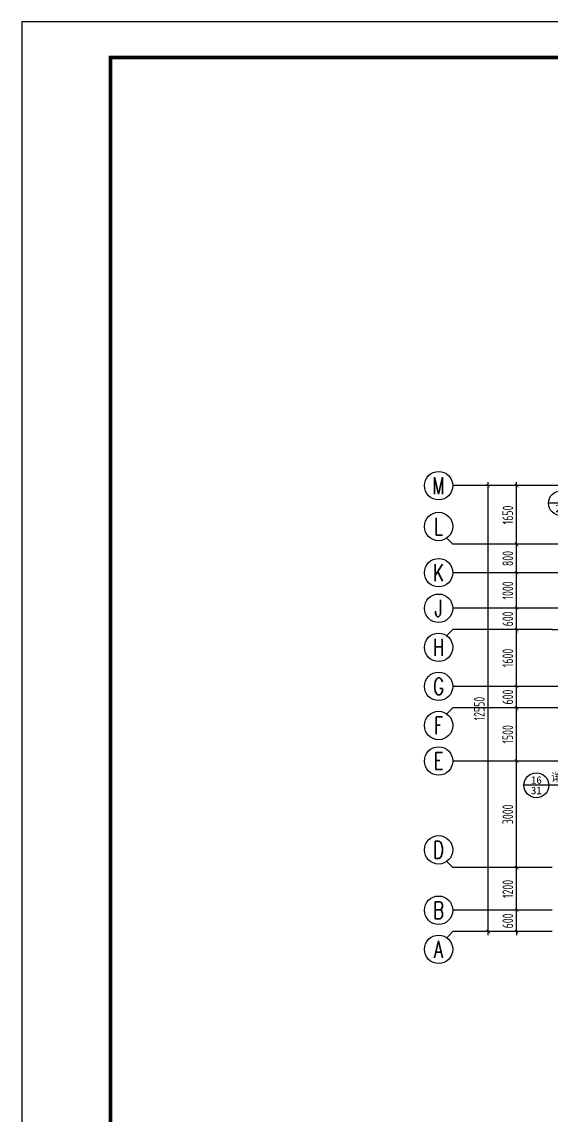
# Model space of a CAD drawing. Extents: x -668857 to 143095, y -247466 to 228182.
# Drawn here: x -229465 to -214522, y -149821 to -119024 of the extents above; entities that cross this region are included whole.
import ezdxf
from ezdxf.enums import TextEntityAlignment as Align

# ---------------------------------------------------------------- set-up
doc = ezdxf.new("R2010")
doc.units = 0
doc.header["$LTSCALE"] = 1000
doc.linetypes.add('DOTE', pattern=[2.42, 2, -0.2, 0.02, -0.2])
doc.layers.get('0').update_dxf_attribs({"linetype": 'CONTINUOUS'})
doc.layers.get('DEFPOINTS').update_dxf_attribs({"linetype": 'CONTINUOUS'})
for name, color, linetype in [('-TK', 7, 'CONTINUOUS'), ('A-AXIS', 1, 'CONTINUOUS'), ('A-DOTE', 10, 'DOTE'), ('AXIS_NUM', 7, 'CONTINUOUS'), ('DIM_IDEN', 67, 'CONTINUOUS'), ('PUB_TEXT', 2, 'CONTINUOUS'), ('S-Y一般标注', 3, 'CONTINUOUS')]:
    doc.layers.add(name, color=color, linetype=linetype)
doc.styles.add('_TCH_AXIS', font='COMPLEX', dxfattribs={"bigfont": 'GBCBIG'})
doc.styles.add('_TCH_LABEL', font='simhei.ttf')
doc.styles.add('TSSD_Axis', font='complex.shx', dxfattribs={"width": 0.7, "bigfont": 'hztxt.shx'})
doc.styles.add('TSSD_DIMENSION', font='Tssdeng.shx', dxfattribs={"width": 0.7, "bigfont": 'tssdchn.shx'})
doc.dimstyles.new('TSSD_100_100', dxfattribs={"dimtxt": 300, "dimasz": 100, "dimexe": 100, "dimexo": 250, "dimgap": 100, "dimtad": 1, "dimdec": 0, "dimzin": 0, "dimdsep": 46, "dimtxsty": 'TSSD_DIMENSION', "dimblk": 'ARCHTICK', "dimcen": 0, "dimdle": 100, "dimclrt": 7, "dimadec": 0, "dimazin": 0, "dimtfac": 1, "dimtdec": 0, "dimtix": 1, "dimtmove": 2, "dimatfit": 3, "dimldrblk": 'ARCHTICK', "dimfxl": 0, "dimtolj": 1, "dimtzin": 0, "dimarcsym": 0})

# ---------------------------------------------------------------- blocks, each defined once
blk = doc.blocks.new('A1')
blk.add_lwpolyline([(0, 59400), (0, 0), (84100, 0), (84100, 59400)], close=True)
at = {"const_width": 100}
blk.add_lwpolyline([(2500, 58400), (2500, 1000), (83100, 1000), (83100, 58400)], close=True, dxfattribs=at)
blk = doc.blocks.new('ts_axno')
at = {"color": 0, "linetype": 'ByBlock', "lineweight": -2}
blk.add_circle((0, 0), 0.5, dxfattribs=at)
at = {"color": 0, "linetype": 'ByBlock', "lineweight": -2, "style": 'TSSD_Axis', "width": 0.7}
blk.add_attdef('A', text='', height=0.6, dxfattribs=at).set_placement((0, 0), align=Align.MIDDLE_CENTER)
blk = doc.blocks.new('_ArchTick')
at = {"color": 0, "linetype": 'ByBlock', "const_width": 0.15}
blk.add_lwpolyline([(-0.5, -0.5), (0.5, 0.5)], dxfattribs=at)
blk = doc.blocks.new('*D120')
at = {"layer": 'DEFPOINTS', "color": 0}
for p in [(2600, 5200), (3600, 5200), (3600, 4600)]:
    blk.add_point(p, dxfattribs=at)
at = {"layer": 'S-Y一般标注', "color": 0, "lineweight": -2}
for p, q in [((2600, 5200), (2600, 5300)), ((3350, 5200), (2500, 5200)), ((2600, 4600), (2600, 5200)), ((3350, 4600), (2500, 4600)), ((2600, 4600), (2600, 4500))]:
    blk.add_line(p, q, dxfattribs=at)
at = {"layer": 'S-Y一般标注', "color": 0, "lineweight": -2, "xscale": 100, "yscale": 100, "zscale": 100}
for p, rotation in [((2600, 5200), 270), ((2600, 4600), 90)]:
    blk.add_blockref('_ArchTick', p, dxfattribs=dict(at, rotation=rotation))
at = {"layer": 'S-Y一般标注', "color": 7, "insert": (2350, 4900), "char_height": 300, "attachment_point": 5, "rotation": 90, "style": 'TSSD_DIMENSION'}
blk.add_mtext('\\A1;600', dxfattribs=at)
blk = doc.blocks.new('*D121')
at = {"layer": 'DEFPOINTS', "color": 0}
for p in [(2600, 10900), (3600, 10900), (3600, 9400)]:
    blk.add_point(p, dxfattribs=at)
at = {"layer": 'S-Y一般标注', "color": 0, "lineweight": -2}
for p, q in [((3350, 10900), (2500, 10900)), ((2600, 9300), (2600, 11000)), ((3350, 9400), (2500, 9400))]:
    blk.add_line(p, q, dxfattribs=at)
at = {"layer": 'S-Y一般标注', "color": 0, "lineweight": -2, "xscale": 100, "yscale": 100, "zscale": 100}
for p, rotation in [((2600, 10900), 90), ((2600, 9400), 270)]:
    blk.add_blockref('_ArchTick', p, dxfattribs=dict(at, rotation=rotation))
at = {"layer": 'S-Y一般标注', "color": 7, "insert": (2350, 10150), "char_height": 300, "attachment_point": 5, "rotation": 90, "style": 'TSSD_DIMENSION'}
blk.add_mtext('\\A1;1500', dxfattribs=at)
blk = doc.blocks.new('*D122')
at = {"layer": 'DEFPOINTS', "color": 0}
for p in [(2600, 11500), (3600, 11500), (3600, 10900)]:
    blk.add_point(p, dxfattribs=at)
at = {"layer": 'S-Y一般标注', "color": 0, "lineweight": -2}
for p, q in [((3350, 11500), (2500, 11500)), ((2600, 11500), (2600, 11600)), ((2600, 10900), (2600, 11500)), ((3350, 10900), (2500, 10900)), ((2600, 10900), (2600, 10800))]:
    blk.add_line(p, q, dxfattribs=at)
at = {"layer": 'S-Y一般标注', "color": 0, "lineweight": -2, "xscale": 100, "yscale": 100, "zscale": 100}
for p, rotation in [((2600, 11500), 270), ((2600, 10900), 90)]:
    blk.add_blockref('_ArchTick', p, dxfattribs=dict(at, rotation=rotation))
at = {"layer": 'S-Y一般标注', "color": 7, "insert": (2350, 11200), "char_height": 300, "attachment_point": 5, "rotation": 90, "style": 'TSSD_DIMENSION'}
blk.add_mtext('\\A1;600', dxfattribs=at)
blk = doc.blocks.new('*D123')
at = {"layer": 'DEFPOINTS', "color": 0}
for p in [(2600, 13100), (3600, 13100), (3600, 11500)]:
    blk.add_point(p, dxfattribs=at)
at = {"layer": 'S-Y一般标注', "color": 0, "lineweight": -2}
for p, q in [((3350, 13100), (2500, 13100)), ((2600, 11400), (2600, 13200)), ((3350, 11500), (2500, 11500))]:
    blk.add_line(p, q, dxfattribs=at)
at = {"layer": 'S-Y一般标注', "color": 0, "lineweight": -2, "xscale": 100, "yscale": 100, "zscale": 100}
for p, rotation in [((2600, 13100), 90), ((2600, 11500), 270)]:
    blk.add_blockref('_ArchTick', p, dxfattribs=dict(at, rotation=rotation))
at = {"layer": 'S-Y一般标注', "color": 7, "insert": (2350, 12300), "char_height": 300, "attachment_point": 5, "rotation": 90, "style": 'TSSD_DIMENSION'}
blk.add_mtext('\\A1;1600', dxfattribs=at)
blk = doc.blocks.new('*D124')
at = {"layer": 'DEFPOINTS', "color": 0}
for p in [(2600, 13700), (3600, 13700), (3600, 13100)]:
    blk.add_point(p, dxfattribs=at)
at = {"layer": 'S-Y一般标注', "color": 0, "lineweight": -2}
for p, q in [((3350, 13700), (2500, 13700)), ((2600, 13700), (2600, 13800)), ((2600, 13100), (2600, 13700)), ((3350, 13100), (2500, 13100)), ((2600, 13100), (2600, 13000))]:
    blk.add_line(p, q, dxfattribs=at)
at = {"layer": 'S-Y一般标注', "color": 0, "lineweight": -2, "xscale": 100, "yscale": 100, "zscale": 100}
for p, rotation in [((2600, 13700), 270), ((2600, 13100), 90)]:
    blk.add_blockref('_ArchTick', p, dxfattribs=dict(at, rotation=rotation))
at = {"layer": 'S-Y一般标注', "color": 7, "insert": (2350, 13400), "char_height": 300, "attachment_point": 5, "rotation": 90, "style": 'TSSD_DIMENSION'}
blk.add_mtext('\\A1;600', dxfattribs=at)
blk = doc.blocks.new('*D125')
at = {"layer": 'DEFPOINTS', "color": 0}
for p in [(2600, 14700), (3600, 14700), (3600, 13700)]:
    blk.add_point(p, dxfattribs=at)
at = {"layer": 'S-Y一般标注', "color": 0, "lineweight": -2}
for p, q in [((2600, 13600), (2600, 14800)), ((3350, 14700), (2500, 14700)), ((3350, 13700), (2500, 13700))]:
    blk.add_line(p, q, dxfattribs=at)
at = {"layer": 'S-Y一般标注', "color": 0, "lineweight": -2, "xscale": 100, "yscale": 100, "zscale": 100}
for p, rotation in [((2600, 14700), 90), ((2600, 13700), 270)]:
    blk.add_blockref('_ArchTick', p, dxfattribs=dict(at, rotation=rotation))
at = {"layer": 'S-Y一般标注', "color": 7, "insert": (2350, 14200), "char_height": 300, "attachment_point": 5, "rotation": 90, "style": 'TSSD_DIMENSION'}
blk.add_mtext('\\A1;1000', dxfattribs=at)
blk = doc.blocks.new('*D126')
at = {"layer": 'DEFPOINTS', "color": 0}
for p in [(1800, 17150), (3600, 17150), (3600, 4600)]:
    blk.add_point(p, dxfattribs=at)
at = {"layer": 'S-Y一般标注', "color": 0, "lineweight": -2}
for p, q in [((1800, 4500), (1800, 17250)), ((3350, 17150), (1700, 17150)), ((3350, 4600), (1700, 4600))]:
    blk.add_line(p, q, dxfattribs=at)
at = {"layer": 'S-Y一般标注', "color": 0, "lineweight": -2, "xscale": 100, "yscale": 100, "zscale": 100}
for p, rotation in [((1800, 17150), 90), ((1800, 4600), 270)]:
    blk.add_blockref('_ArchTick', p, dxfattribs=dict(at, rotation=rotation))
at = {"layer": 'S-Y一般标注', "color": 7, "insert": (1550, 10875), "char_height": 300, "attachment_point": 5, "rotation": 90, "style": 'TSSD_DIMENSION'}
blk.add_mtext('\\A1;12550', dxfattribs=at)
blk = doc.blocks.new('*D127')
at = {"layer": 'DEFPOINTS', "color": 0}
for p in [(2600, 15500), (3600, 15500), (3600, 14700)]:
    blk.add_point(p, dxfattribs=at)
at = {"layer": 'S-Y一般标注', "color": 0, "lineweight": -2}
for p, q in [((3350, 15500), (2500, 15500)), ((2600, 14600), (2600, 15600)), ((3350, 14700), (2500, 14700))]:
    blk.add_line(p, q, dxfattribs=at)
at = {"layer": 'S-Y一般标注', "color": 0, "lineweight": -2, "xscale": 100, "yscale": 100, "zscale": 100}
for p, rotation in [((2600, 15500), 90), ((2600, 14700), 270)]:
    blk.add_blockref('_ArchTick', p, dxfattribs=dict(at, rotation=rotation))
at = {"layer": 'S-Y一般标注', "color": 7, "insert": (2350, 15100), "char_height": 300, "attachment_point": 5, "rotation": 90, "style": 'TSSD_DIMENSION'}
blk.add_mtext('\\A1;800', dxfattribs=at)
blk = doc.blocks.new('*D128')
at = {"layer": 'DEFPOINTS', "color": 0}
for p in [(2600, 6400), (3600, 6400), (3600, 5200)]:
    blk.add_point(p, dxfattribs=at)
at = {"layer": 'S-Y一般标注', "color": 0, "lineweight": -2}
for p, q in [((2600, 5100), (2600, 6500)), ((3350, 6400), (2500, 6400)), ((3350, 5200), (2500, 5200))]:
    blk.add_line(p, q, dxfattribs=at)
at = {"layer": 'S-Y一般标注', "color": 0, "lineweight": -2, "xscale": 100, "yscale": 100, "zscale": 100}
for p, rotation in [((2600, 6400), 90), ((2600, 5200), 270)]:
    blk.add_blockref('_ArchTick', p, dxfattribs=dict(at, rotation=rotation))
at = {"layer": 'S-Y一般标注', "color": 7, "insert": (2350, 5800), "char_height": 300, "attachment_point": 5, "rotation": 90, "style": 'TSSD_DIMENSION'}
blk.add_mtext('\\A1;1200', dxfattribs=at)
blk = doc.blocks.new('*D129')
at = {"layer": 'DEFPOINTS', "color": 0}
for p in [(2600, 9400), (3600, 9400), (3600, 6400)]:
    blk.add_point(p, dxfattribs=at)
at = {"layer": 'S-Y一般标注', "color": 0, "lineweight": -2}
for p, q in [((3350, 9400), (2500, 9400)), ((2600, 6300), (2600, 9500)), ((3350, 6400), (2500, 6400))]:
    blk.add_line(p, q, dxfattribs=at)
at = {"layer": 'S-Y一般标注', "color": 0, "lineweight": -2, "xscale": 100, "yscale": 100, "zscale": 100}
for p, rotation in [((2600, 9400), 90), ((2600, 6400), 270)]:
    blk.add_blockref('_ArchTick', p, dxfattribs=dict(at, rotation=rotation))
at = {"layer": 'S-Y一般标注', "color": 7, "insert": (2350, 7900), "char_height": 300, "attachment_point": 5, "rotation": 90, "style": 'TSSD_DIMENSION'}
blk.add_mtext('\\A1;3000', dxfattribs=at)
blk = doc.blocks.new('*D158')
at = {"layer": 'DEFPOINTS', "color": 0}
for p in [(2600, 17150), (3600, 17150), (3600, 15500)]:
    blk.add_point(p, dxfattribs=at)
at = {"layer": 'S-Y一般标注', "color": 0, "lineweight": -2}
for p, q in [((2600, 15400), (2600, 17250)), ((3350, 17150), (2500, 17150)), ((3350, 15500), (2500, 15500))]:
    blk.add_line(p, q, dxfattribs=at)
at = {"layer": 'S-Y一般标注', "color": 0, "lineweight": -2, "xscale": 100, "yscale": 100, "zscale": 100}
for p, rotation in [((2600, 17150), 90), ((2600, 15500), 270)]:
    blk.add_blockref('_ArchTick', p, dxfattribs=dict(at, rotation=rotation))
at = {"layer": 'S-Y一般标注', "color": 7, "insert": (2350, 16325), "char_height": 300, "attachment_point": 5, "rotation": 90, "style": 'TSSD_DIMENSION'}
blk.add_mtext('\\A1;1650', dxfattribs=at)
blk = doc.blocks.new('20210810.07335079')
at = {"layer": 'DIM_IDEN'}
for p, q in [((11295, 16253), (10595, 16253)), ((12204, 16253), (11295, 16253)), ((12204, 13305), (12204, 16253)), ((14477, 16253), (15386, 16253)), ((14477, 14955), (14477, 16253)), ((16086, 16253), (15386, 16253)), ((17428, 16253), (18337, 16253)), ((17428, 13305), (17428, 16253)), ((19037, 16253), (18337, 16253)), ((1914, 14561), (1214, 14561)), ((2823, 14561), (1914, 14561)), ((2823, 11505), (2823, 14561)), ((5101, 14561), (4401, 14561)), ((6010, 14561), (5101, 14561)), ((6010, 12505), (6010, 14561)), ((7376, 14561), (6676, 14561)), ((8285, 14561), (7376, 14561)), ((8285, 12505), (8285, 14561)), ((9170, 14561), (8470, 14561)), ((10079, 14561), (9170, 14561)), ((10079, 12505), (10079, 14561)), ((19553, 14561), (20462, 14561)), ((19553, 12505), (19553, 14561)), ((21162, 14561), (20462, 14561)), ((21347, 14561), (22256, 14561)), ((21347, 12505), (21347, 14561)), ((22956, 14561), (22256, 14561)), ((23622, 14561), (24531, 14561)), ((23622, 12505), (23622, 14561)), ((25231, 14561), (24531, 14561)), ((26680, 14561), (27589, 14561)), ((26680, 11505), (26680, 14561)), ((28289, 14561), (27589, 14561)), ((1222, 6623), (522, 6623)), ((1690, 6623), (1222, 6623)), ((2416, 6623), (1690, 6623)), ((3706, 3805), (3706, 2116)), ((25926, 3805), (25926, 2116)), ((4973, 2930), (5420, 2930)), ((5420, 2930), (6536, 2930)), ((7036, 2930), (6536, 2930)), ((23096, 2930), (22596, 2930)), ((24212, 2930), (23096, 2930)), ((24659, 2930), (24212, 2930)), ((9889, 2605), (9889, 1270)), ((11712, 2595), (11712, 1270)), ((13691, 2605), (13691, 1270)), ((15941, 2605), (15941, 1270)), ((17946, 2595), (17946, 1270)), ((19743, 2605), (19743, 1270)), ((2797, 2116), (2097, 2116)), ((3706, 2116), (2797, 2116)), ((25926, 2116), (26835, 2116)), ((27535, 2116), (26835, 2116)), ((8980, 1270), (8280, 1270)), ((9889, 1270), (8980, 1270)), ((10803, 1270), (10103, 1270)), ((11712, 1270), (10803, 1270)), ((12782, 1270), (12082, 1270)), ((13691, 1270), (12782, 1270)), ((15941, 1270), (16850, 1270)), ((17550, 1270), (16850, 1270)), ((17946, 1270), (18855, 1270)), ((19555, 1270), (18855, 1270)), ((19743, 1270), (20652, 1270)), ((21352, 1270), (20652, 1270))]:
    blk.add_line(p, q, dxfattribs=at)
for points, const_width in [([(14582, 14955), (14582, 15155)], 35), ([(12099, 13305), (12099, 13505)], 35), ([(17533, 13305), (17533, 13505)], 35), ([(5905, 12505), (5905, 12705)], 35), ([(8180, 12505), (8180, 12705)], 35), ([(9974, 12505), (9974, 12705)], 35), ([(19658, 12505), (19658, 12705)], 35), ([(21452, 12505), (21452, 12705)], 35), ([(23727, 12505), (23727, 12705)], 35), ([(2718, 11505), (2718, 11705)], 35), ([(26785, 11505), (26785, 11705)], 35), ([(2416, 6728), (2216, 6728)], 35), ([(3601, 3805), (3601, 3605)], 35), ([(26031, 3805), (26031, 3605)], 35), ([(4973, 2855), (5116, 2855)], 25), ([(24659, 2855), (24516, 2855)], 25), ([(9784, 2605), (9784, 2405)], 35), ([(11607, 2595), (11607, 2395)], 35), ([(13586, 2605), (13586, 2405)], 35), ([(16046, 2605), (16046, 2405)], 35), ([(18051, 2595), (18051, 2395)], 35), ([(19848, 2605), (19848, 2405)], 35)]:
    blk.add_lwpolyline(points, dxfattribs=dict(at, const_width=const_width))
for centre, radius in [((10945, 16253), 350), ((15736, 16253), 350), ((18687, 16253), 350), ((1564, 14561), 350), ((4751, 14561), 350), ((7026, 14561), 350), ((8820, 14561), 350), ((20812, 14561), 350), ((22606, 14561), 350), ((24881, 14561), 350), ((27939, 14561), 350), ((872, 6623), 350), ((6786, 2930), 250), ((22846, 2930), 250), ((2447, 2116), 350), ((27185, 2116), 350), ((8630, 1270), 350), ((10453, 1270), 350), ((12432, 1270), 350), ((17200, 1270), 350), ((19205, 1270), 350), ((21002, 1270), 350)]:
    blk.add_circle(centre, radius, dxfattribs=at)
at = {"layer": 'PUB_TEXT', "style": '_TCH_LABEL'}
for s, height, width, p, p2 in [('11', 210.8, 1.034884, (10788, 16294), (11102, 16294)), ('12', 211.6, 1.022989, (15580, 16294), (15892, 16294)), ('11', 210.8, 1.034884, (18530, 16294), (18844, 16294)), ('30', 212, 1.017143, (10790, 16000), (11100, 16000)), ('30', 212, 1.017143, (15581, 16000), (15891, 16000)), ('30', 212, 1.017143, (18532, 16000), (18842, 16000)), ('7', 241, 1.053254, (1473, 14600), (1655, 14600)), ('9', 242, 1.011364, (4663, 14600), (4839, 14600)), ('10', 213.8, 0.988889, (6874, 14602), (7178, 14602)), ('9', 242, 1.011364, (8732, 14600), (8908, 14600)), ('9', 242, 1.011364, (20724, 14600), (20900, 14600)), ('10', 213.8, 0.988889, (22454, 14602), (22758, 14602)), ('9', 242, 1.011364, (24793, 14600), (24969, 14600)), ('8', 242, 1.017143, (27851, 14600), (28027, 14600)), ('28', 212.3, 1.011364, (1410, 14308), (1718, 14308)), ('29', 211.6, 1.022989, (4595, 14309), (4906, 14309)), ('29', 211.6, 1.022989, (6870, 14309), (7182, 14309)), ('29', 211.6, 1.022989, (8664, 14309), (8976, 14309)), ('29', 211.6, 1.022989, (20656, 14309), (20967, 14309)), ('29', 211.6, 1.022989, (22450, 14309), (22761, 14309)), ('29', 211.6, 1.022989, (24725, 14309), (25037, 14309)), ('28', 212.3, 1.011364, (27785, 14308), (28093, 14308)), ('16', 212.3, 1.011364, (717, 6663), (1026, 6663)), ('31', 212.3, 1.011364, (717, 6370), (1026, 6370)), ('6', 173, 1.011364, (6723, 2958), (6849, 2958)), ('6', 173, 1.011364, (22783, 2958), (22908, 2958)), ('27', 151.1, 1.022989, (6675, 2750), (6897, 2750)), ('27', 151.1, 1.022989, (22734, 2750), (22957, 2750)), ('1', 241, 1.034884, (2357, 2155), (2537, 2155)), ('3', 242, 1.00565, (27098, 2155), (27272, 2155)), ('25', 212.7, 1.00565, (2293, 1863), (2601, 1863)), ('26', 211.6, 1.022989, (27029, 1864), (27341, 1864)), ('4', 241, 1.034884, (8540, 1309), (8720, 1309)), ('5', 241, 1.028902, (10363, 1309), (10542, 1309)), ('2', 241, 1.022989, (12343, 1309), (12521, 1309)), ('2', 241, 1.022989, (17111, 1309), (17289, 1309)), ('5', 241, 1.028902, (19115, 1309), (19294, 1309)), ('4', 241, 1.034884, (20912, 1309), (21092, 1309)), ('26', 211.6, 1.022989, (8474, 1018), (8786, 1018)), ('27', 211.6, 1.022989, (10297, 1018), (10608, 1018)), ('25', 212.7, 1.00565, (12278, 1017), (12586, 1017)), ('25', 212.7, 1.00565, (17046, 1017), (17354, 1017)), ('27', 211.6, 1.022989, (19049, 1018), (19360, 1018)), ('26', 211.6, 1.022989, (20846, 1018), (21158, 1018))]:
    blk.add_text(s, height=height, dxfattribs=dict(at, width=width)).set_placement(p, p2, align=Align.FIT)
at = {"layer": 'PUB_TEXT', "style": '_TCH_AXIS'}
for height, p in [(236.3, (11365, 16336)), (236.3, (14657, 16336)), (236.3, (17607, 16336)), (236.3, (1984, 14645)), (236.3, (5171, 14645)), (236.3, (7446, 14645)), (236.3, (9240, 14645)), (236.3, (19732, 14645)), (236.3, (21526, 14645)), (236.3, (23802, 14645)), (236.3, (26859, 14645)), (236.3, (1292, 6706)), (168.8, (6015, 2989)), (168.8, (23146, 2989)), (236.3, (2867, 2199)), (236.3, (26105, 2199)), (236.3, (9050, 1353)), (236.3, (10873, 1353)), (236.3, (12852, 1353)), (236.3, (16120, 1353)), (236.3, (18125, 1353)), (236.3, (19922, 1353))]:
    blk.add_text('详见结施', height=height, dxfattribs=at).set_placement(p)
blk = doc.blocks.new('20210726.16395156')
at = {"layer": 'A-AXIS'}
for p, q in [((3600, 17150), (800, 17150)), ((800, 15500), (628.4, 15671.7)), ((3600, 15500), (800, 15500)), ((3600, 14700), (800, 14700)), ((3600, 13700), (800, 13700)), ((800, 13100.3), (628.4, 12928.7)), ((3600, 13100.3), (800, 13100.3)), ((3600, 11500), (800, 11500)), ((800, 10900), (628.4, 10728.4)), ((3600, 10900), (800, 10900)), ((3600, 9400), (800, 9400)), ((800, 6400), (628.4, 6571.7)), ((3600, 6400), (800, 6400)), ((3600, 5200), (800, 5200)), ((800, 4600), (628.4, 4428.4)), ((3600, 4600), (800, 4600))]:
    blk.add_line(p, q, dxfattribs=at)
at = {"layer": 'A-DOTE'}
for p, q in [((55600, 17150), (3600, 17150)), ((55600, 15500), (3600, 15500)), ((55600, 14700), (3600, 14700)), ((55600, 13700), (3600, 13700)), ((3600, 13100.3), (55600, 13100.3)), ((55600, 11500), (3600, 11500)), ((55600, 10900), (3600, 10900)), ((55600, 9400), (3600, 9400))]:
    blk.add_line(p, q, dxfattribs=at)
at = {"layer": 'A-AXIS'}
ref = blk.add_blockref('ts_axno', (400, 17150), dxfattribs=dict(at, xscale=800, yscale=800, zscale=800))
ref.add_attrib('G', 'M', dxfattribs={"layer": 'AXIS_NUM', "height": 480, "style": 'TSSD_Axis', "width": 0.7}).set_placement((400, 17150), align=Align.MIDDLE_CENTER)
ref = blk.add_blockref('ts_axno', (400, 16000), dxfattribs=dict(at, xscale=800, yscale=800, zscale=800))
ref.add_attrib('G', 'L', dxfattribs={"layer": 'AXIS_NUM', "height": 480, "style": 'TSSD_Axis', "width": 0.7}).set_placement((400, 16000), align=Align.MIDDLE_CENTER)
ref = blk.add_blockref('ts_axno', (400, 14700), dxfattribs=dict(at, xscale=800, yscale=800, zscale=800))
ref.add_attrib('G', 'K', dxfattribs={"layer": 'AXIS_NUM', "height": 480, "style": 'TSSD_Axis', "width": 0.7}).set_placement((400, 14700), align=Align.MIDDLE_CENTER)
ref = blk.add_blockref('ts_axno', (400, 13700), dxfattribs=dict(at, xscale=800, yscale=800, zscale=800))
ref.add_attrib('G', 'J', dxfattribs={"layer": 'AXIS_NUM', "height": 480, "style": 'TSSD_Axis', "width": 0.7}).set_placement((400, 13700), align=Align.MIDDLE_CENTER)
ref = blk.add_blockref('ts_axno', (400, 12600.3), dxfattribs=dict(at, xscale=800, yscale=800, zscale=800))
ref.add_attrib('C', 'H', dxfattribs={"layer": 'AXIS_NUM', "height": 480, "style": 'TSSD_Axis', "width": 0.7}).set_placement((400, 12600.3), align=Align.MIDDLE_CENTER)
ref = blk.add_blockref('ts_axno', (400, 11500), dxfattribs=dict(at, xscale=800, yscale=800, zscale=800))
ref.add_attrib('D', 'G', dxfattribs={"layer": 'AXIS_NUM', "height": 480, "style": 'TSSD_Axis', "width": 0.7}).set_placement((400, 11500), align=Align.MIDDLE_CENTER)
ref = blk.add_blockref('ts_axno', (400, 10400), dxfattribs=dict(at, xscale=800, yscale=800, zscale=800))
ref.add_attrib('C', 'F', dxfattribs={"layer": 'AXIS_NUM', "height": 480, "style": 'TSSD_Axis', "width": 0.7}).set_placement((400, 10400), align=Align.MIDDLE_CENTER)
ref = blk.add_blockref('ts_axno', (400, 9400), dxfattribs=dict(at, xscale=800, yscale=800, zscale=800))
ref.add_attrib('B', 'E', dxfattribs={"layer": 'AXIS_NUM', "height": 480, "style": 'TSSD_Axis', "width": 0.7}).set_placement((400, 9400), align=Align.MIDDLE_CENTER)
ref = blk.add_blockref('ts_axno', (400, 6900), dxfattribs=dict(at, xscale=800, yscale=800, zscale=800, rotation=180))
ref.add_attrib('C', 'D', dxfattribs={"layer": 'AXIS_NUM', "height": 480, "style": 'TSSD_Axis', "width": 0.7}).set_placement((400, 6900), align=Align.MIDDLE_CENTER)
ref = blk.add_blockref('ts_axno', (400, 5200), dxfattribs=dict(at, xscale=800, yscale=800, zscale=800))
ref.add_attrib('A', 'B', dxfattribs={"layer": 'AXIS_NUM', "height": 480, "style": 'TSSD_Axis', "width": 0.7}).set_placement((400, 5200), align=Align.MIDDLE_CENTER)
ref = blk.add_blockref('ts_axno', (400, 4100), dxfattribs=dict(at, xscale=800, yscale=800, zscale=800))
ref.add_attrib('F', 'A', dxfattribs={"layer": 'AXIS_NUM', "height": 480, "style": 'TSSD_Axis', "width": 0.7}).set_placement((400, 4100), align=Align.MIDDLE_CENTER)
at = {"layer": 'S-Y一般标注'}
for base, p1, p2, picture, middle in [((1800, 17150), (3600, 4600), (3600, 17150), '*D126', (1550, 10875)), ((2600, 17150), (3600, 15500), (3600, 17150), '*D158', (2350, 16325)), ((2600, 15500), (3600, 14700), (3600, 15500), '*D127', (2350, 15100)), ((2600, 14700), (3600, 13700), (3600, 14700), '*D125', (2350, 14200)), ((2600, 13700), (3600, 13100.3), (3600, 13700), '*D124', (2350, 13400.2)), ((2600, 13100.3), (3600, 11500), (3600, 13100.3), '*D123', (2350, 12300.2)), ((2600, 11500), (3600, 10900), (3600, 11500), '*D122', (2350, 11200)), ((2600, 10900), (3600, 9400), (3600, 10900), '*D121', (2350, 10150)), ((2600, 9400), (3600, 6400), (3600, 9400), '*D129', (2350, 7900)), ((2600, 6400), (3600, 5200), (3600, 6400), '*D128', (2350, 5800)), ((2600, 5200), (3600, 4600), (3600, 5200), '*D120', (2350, 4900))]:
    dim = blk.add_linear_dim(base=base, p1=p1, p2=p2, angle=90, dimstyle='TSSD_100_100', dxfattribs=at)
    dim.commit()
    dim.dimension.update_dxf_attribs({"geometry": picture, "text_midpoint": middle})

msp = doc.modelspace()

# ---------------------------------------------------------------- block references
at = {"layer": '-TK'}
msp.add_blockref('A1', (-229464.73, -178424.26), dxfattribs=at)
at = {"layer": 'A-DOTE'}
msp.add_blockref('20210726.16395156', (-218122.44, -149227.2), dxfattribs=at)
at = {"layer": 'PUB_TEXT'}
msp.add_blockref('20210810.07335079', (-215838.32, -147131.78), dxfattribs=at)

doc.saveas('drawing.dxf')
